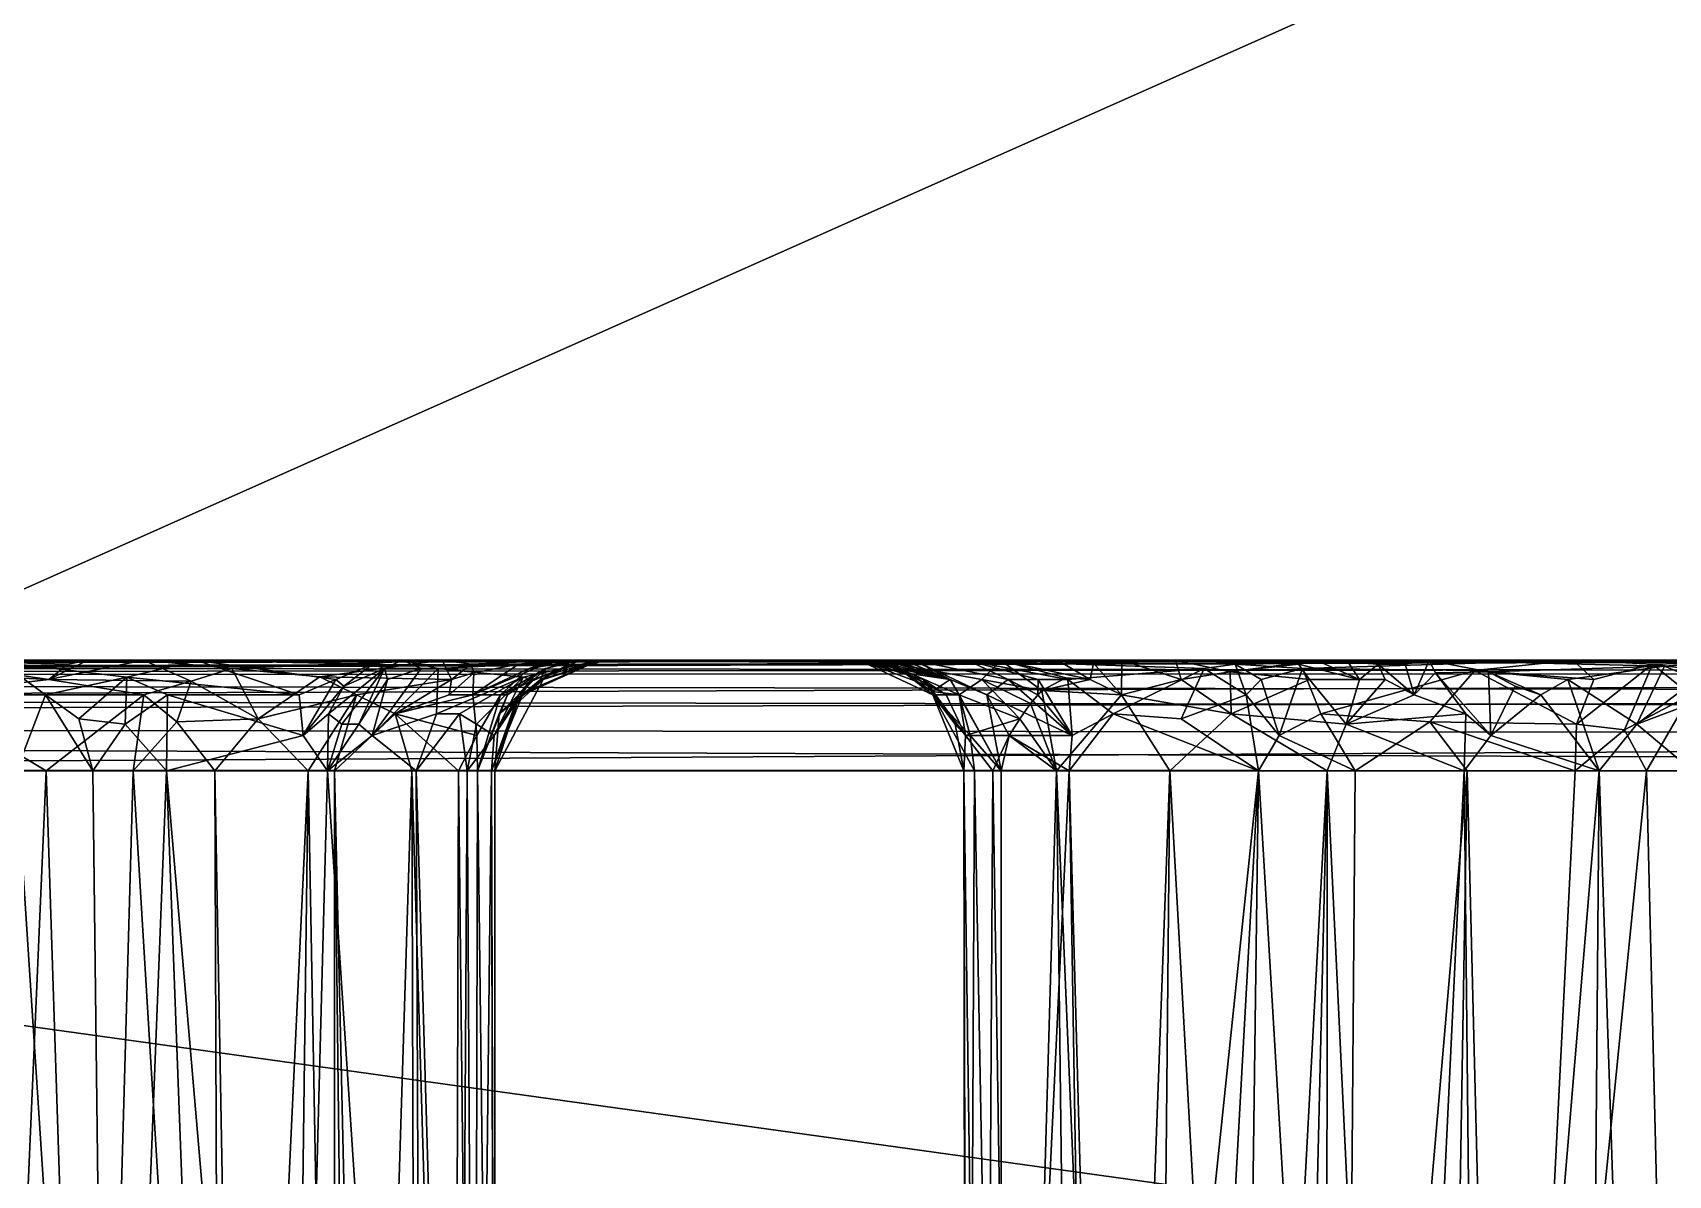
# Model space of a CAD drawing. Extents: x -30 to 83, y -53 to 60.
# Drawn here: x 13.531 to 15.013, y -11.967 to -10.932 of the extents above; entities that cross this region are included whole.
import ezdxf

# ---------------------------------------------------------------- set-up
doc = ezdxf.new("R2010")
doc.units = 0
doc.header["$MEASUREMENT"] = 0

msp = doc.modelspace()

# ---------------------------------------------------------------- linework, layer by layer
for points in [[(63.169998, -40), (-9.17, -40), (63.169998, 60)], [(-9.17, 60), (63.169998, 60), (-9.17, -40)], [(-7.187, 58, 2), (-7.187, -40, 2), (61.187, -40, 2)], [(61.187, 58, 2), (-7.187, 58, 2), (61.187, -40, 2)], [(-30, -1, 38), (30, -1, 38), (-30, -17, 38)], [(30, -17, 38), (-30, -17, 38), (30, -1, 38)], [(30, -2.998, 39.998001), (-30, -2.998, 39.998001), (-30, -15.003, 39.998001)], [(-30, -15.003, 39.998001), (30, -15.003, 39.998001), (30, -2.998, 39.998001)], [(5, -15, 40), (5, -3, 40), (75, -15, 40)], [(75, -3, 40), (75, -15, 40), (5, -3, 40)], [(9.998001, -13.003, 41.998001), (21.252998, -13.003, 41.998001), (21.252998, -7.997999, 41.998001)], [(9.998001, -13.003, 41.998001), (21.252998, -7.997999, 41.998001), (9.998001, -7.997999, 41.998001)], [(7.212134, -11.51441, 56.971416), (7.229168, -11.50251, 56.991844), (18.414324, -11.5113, 47.62907)], [(18.414324, -11.5113, 47.62907), (18.397905, -11.53126, 47.609383), (7.212134, -11.51441, 56.971416)], [(18.450401, -11.5, 47.6586), (7.229168, -11.50251, 56.991844), (14.61871, -11.5, 50.855831)], [(14.61871, -11.5, 50.855831), (7.229168, -11.50251, 56.991844), (8.386815, -11.5, 56.055012)], [(18.450401, -11.5, 47.6586), (18.414324, -11.5113, 47.62907), (7.229168, -11.50251, 56.991844)], [(13.055806, -11.5, 54.89426), (13.738708, -11.5, 54.218456), (8.386815, -11.5, 56.055012)], [(14.61871, -11.5, 50.855831), (8.386815, -11.5, 56.055012), (13.738708, -11.5, 54.218456)], [(15.689467, -11.5, 56.876308), (11.396806, -11.5, 58.370922), (11.592264, -11.5, 58.701111)], [(11.396806, -11.5, 58.370922), (15.689467, -11.5, 56.876308), (12.297519, -11.50736, 57.259716)], [(11.592264, -11.5, 58.701111), (11.752453, -11.5, 59.04977), (15.689467, -11.5, 56.876308)], [(11.752453, -11.5, 59.04977), (11.909678, -11.5, 59.563152), (15.689467, -11.5, 56.876308)], [(15.689467, -11.5, 56.876308), (12.741561, -11.5, 60.409756), (11.807437, -11.50345, 61.56966)], [(11.807437, -11.50345, 61.56966), (11.823029, -11.5113, 61.582664), (15.689467, -11.5, 56.876308)], [(21.153233, -11.5039, 50.370338), (15.689467, -11.5, 56.876308), (11.823029, -11.5113, 61.582664)], [(11.845847, -11.53553, 61.601704), (21.153233, -11.5039, 50.370338), (11.823029, -11.5113, 61.582664)], [(21.197603, -11.54905, 50.407356), (21.153233, -11.5039, 50.370338), (11.845847, -11.53553, 61.601704)], [(15.689467, -11.5, 56.876308), (11.909678, -11.5, 59.563152), (12.741561, -11.5, 60.409756)], [(12.344937, -11.50003, 57.273052), (12.297519, -11.50736, 57.259716), (15.689467, -11.5, 56.876308)], [(12.513123, -11.5, 57.124722), (12.344937, -11.50003, 57.273052), (15.689467, -11.5, 56.876308)], [(12.513123, -11.5, 57.124722), (15.689467, -11.5, 56.876308), (12.528602, -11.5009, 57.088043)], [(12.528602, -11.5009, 57.088043), (15.689467, -11.5, 56.876308), (12.549518, -11.50172, 57.044006)], [(12.574039, -11.50088, 57.009838), (12.549518, -11.50172, 57.044006), (15.689467, -11.5, 56.876308)], [(12.574039, -11.50088, 57.009838), (15.689467, -11.5, 56.876308), (12.58681, -11.50172, 56.963013)], [(12.58681, -11.50172, 56.963013), (15.689467, -11.5, 56.876308), (12.581861, -11.50736, 56.905426)], [(12.581861, -11.50736, 56.905426), (15.689467, -11.5, 56.876308), (12.633345, -11.50004, 56.805012)], [(12.633345, -11.50004, 56.805012), (15.689467, -11.5, 56.876308), (12.617993, -11.50088, 56.643757)], [(13.428635, -11.50015, 55.940186), (12.617993, -11.50088, 56.643757), (15.689467, -11.5, 56.876308)], [(13.294794, -11.50028, 54.777191), (13.738708, -11.5, 54.218456), (13.055806, -11.5, 54.89426)], [(13.502394, -11.50173, 54.761517), (13.738708, -11.5, 54.218456), (13.294794, -11.50028, 54.777191)], [(13.545916, -11.51735, 55.881748), (13.427164, -11.5113, 55.898548), (13.428635, -11.50015, 55.940186)], [(13.545916, -11.51735, 55.881748), (13.428282, -11.53126, 55.87294), (13.427164, -11.5113, 55.898548)], [(13.580712, -11.50005, 55.928905), (13.428635, -11.50015, 55.940186), (15.689467, -11.5, 56.876308)], [(13.563304, -11.50341, 55.908203), (13.428635, -11.50015, 55.940186), (13.580712, -11.50005, 55.928905)], [(13.545916, -11.51735, 55.881748), (13.428635, -11.50015, 55.940186), (13.563304, -11.50341, 55.908203)], [(13.738708, -11.5, 54.218456), (13.502394, -11.50173, 54.761517), (13.680097, -11.50005, 54.792931)], [(13.680097, -11.50005, 54.792931), (13.502394, -11.50173, 54.761517), (13.616662, -11.51538, 54.820854)], [(13.543037, -11.53126, 54.825085), (13.502394, -11.50173, 54.761517), (13.520269, -11.53126, 54.821575)], [(13.616662, -11.51538, 54.820854), (13.502394, -11.50173, 54.761517), (13.543037, -11.53126, 54.825085)], [(13.674955, -11.51886, 55.83913), (13.545916, -11.51735, 55.881748), (13.631744, -11.5, 55.917484)], [(13.580712, -11.50005, 55.928905), (13.631744, -11.5, 55.917484), (13.545916, -11.51735, 55.881748)], [(13.563304, -11.50341, 55.908203), (13.580712, -11.50005, 55.928905), (13.545916, -11.51735, 55.881748)], [(13.631744, -11.5, 55.917484), (13.580712, -11.50005, 55.928905), (15.689467, -11.5, 56.876308)], [(13.772869, -11.53126, 54.926208), (13.680097, -11.50005, 54.792931), (13.616662, -11.51538, 54.820854)], [(13.631744, -11.5, 55.917484), (13.902311, -11.5, 55.740765), (13.711732, -11.50736, 55.845501)], [(13.674955, -11.51886, 55.83913), (13.631744, -11.5, 55.917484), (13.711732, -11.50736, 55.845501)], [(13.902311, -11.5, 55.740765), (13.631744, -11.5, 55.917484), (15.689467, -11.5, 56.876308)], [(13.735646, -11.55309, 55.77055), (13.674955, -11.51886, 55.83913), (13.711732, -11.50736, 55.845501)], [(13.866129, -11.5, 54.91193), (13.738708, -11.5, 54.218456), (13.680097, -11.50005, 54.792931)], [(13.680097, -11.50005, 54.792931), (13.839189, -11.50341, 54.92197), (13.866129, -11.5, 54.91193)], [(13.806039, -11.51735, 54.931915), (13.680097, -11.50005, 54.792931), (13.772869, -11.53126, 54.926208)], [(13.680097, -11.50005, 54.792931), (13.806039, -11.51735, 54.931915), (13.839189, -11.50341, 54.92197)], [(13.711732, -11.50736, 55.845501), (13.902311, -11.5, 55.740765), (13.791451, -11.51485, 55.775696)], [(13.735646, -11.55309, 55.77055), (13.711732, -11.50736, 55.845501), (13.791451, -11.51485, 55.775696)], [(14.279751, -11.5, 53.86187), (14.303609, -11.50175, 53.813587), (13.738708, -11.5, 54.218456)], [(14.303609, -11.50175, 53.813587), (14.408502, -11.50005, 53.566086), (13.738708, -11.5, 54.218456)], [(14.61871, -11.5, 50.855831), (13.738708, -11.5, 54.218456), (14.408502, -11.50005, 53.566086)], [(14.302385, -11.5, 54.120609), (14.295124, -11.50007, 54.081963), (13.738708, -11.5, 54.218456)], [(14.295124, -11.50007, 54.081963), (14.283739, -11.5, 54.044373), (13.738708, -11.5, 54.218456)], [(13.738708, -11.5, 54.218456), (14.283739, -11.5, 54.044373), (14.278846, -11.50006, 53.982487)], [(13.738708, -11.5, 54.218456), (14.278846, -11.50006, 53.982487), (14.279751, -11.5, 53.86187)], [(13.738708, -11.5, 54.218456), (13.866129, -11.5, 54.91193), (14.330196, -11.50005, 54.186886)], [(13.738708, -11.5, 54.218456), (14.330196, -11.50005, 54.186886), (14.32029, -11.5, 54.169792)], [(14.32029, -11.5, 54.169792), (14.312851, -11.50005, 54.14465), (13.738708, -11.5, 54.218456)], [(14.312851, -11.50005, 54.14465), (14.302385, -11.5, 54.120609), (13.738708, -11.5, 54.218456)], [(13.910776, -11.51735, 55.637959), (13.791451, -11.51485, 55.775696), (13.902311, -11.5, 55.740765)], [(13.813245, -11.5234, 54.950275), (13.799265, -11.54843, 54.965542), (13.850106, -11.50736, 54.946465)], [(13.850106, -11.50736, 54.946465), (13.799265, -11.54843, 54.965542), (13.811498, -11.55774, 54.985073)], [(13.806039, -11.51735, 54.931915), (13.813245, -11.5234, 54.950275), (13.839189, -11.50341, 54.92197)], [(13.850106, -11.50736, 54.946465), (13.811498, -11.55774, 54.985073), (13.826871, -11.55774, 55.001125)], [(13.850106, -11.50736, 54.946465), (13.839189, -11.50341, 54.92197), (13.813245, -11.5234, 54.950275)], [(13.850106, -11.50736, 54.946465), (13.826871, -11.55774, 55.001125), (13.85297, -11.51735, 54.977203)], [(13.838841, -11.56805, 55.020084), (13.883348, -11.50736, 54.982735), (13.85297, -11.51735, 54.977203)], [(13.898748, -11.50736, 55.001923), (13.883348, -11.50736, 54.982735), (13.838841, -11.56805, 55.020084)], [(13.838841, -11.56805, 55.020084), (13.897341, -11.54843, 55.087746), (13.898748, -11.50736, 55.001923)], [(13.850106, -11.50736, 54.946465), (13.866129, -11.5, 54.91193), (13.839189, -11.50341, 54.92197)], [(13.866129, -11.5, 54.91193), (13.850106, -11.50736, 54.946465), (13.883348, -11.50736, 54.982735)], [(13.85297, -11.51735, 54.977203), (13.883348, -11.50736, 54.982735), (13.850106, -11.50736, 54.946465)], [(13.898748, -11.50736, 55.001923), (13.866129, -11.5, 54.91193), (13.883348, -11.50736, 54.982735)], [(13.866129, -11.5, 54.91193), (13.898748, -11.50736, 55.001923), (14.044023, -11.50005, 55.267223)], [(14.378591, -11.50007, 54.271652), (13.866129, -11.5, 54.91193), (14.620753, -11.50341, 54.454971)], [(13.866129, -11.5, 54.91193), (14.044023, -11.50005, 55.267223), (14.620753, -11.50341, 54.454971)], [(14.378591, -11.50007, 54.271652), (14.330196, -11.50005, 54.186886), (13.866129, -11.5, 54.91193)], [(13.975717, -11.51538, 55.179909), (13.898748, -11.50736, 55.001923), (13.897341, -11.54843, 55.087746)], [(13.975717, -11.51538, 55.179909), (14.044023, -11.50005, 55.267223), (13.898748, -11.50736, 55.001923)], [(13.928567, -11.50341, 55.664135), (13.910776, -11.51735, 55.637959), (13.902311, -11.5, 55.740765)], [(13.902311, -11.5, 55.740765), (14.003633, -11.50005, 55.574024), (13.928567, -11.50341, 55.664135)], [(13.902311, -11.5, 55.740765), (15.689467, -11.5, 56.876308), (14.003633, -11.50005, 55.574024)], [(13.908753, -11.53126, 55.609348), (13.930943, -11.5113, 55.622162), (13.930023, -11.53126, 55.568478)], [(13.908753, -11.53126, 55.609348), (13.910776, -11.51735, 55.637959), (13.930943, -11.5113, 55.622162)], [(13.910776, -11.51735, 55.637959), (13.928567, -11.50341, 55.664135), (13.930943, -11.5113, 55.622162)], [(14.003633, -11.50005, 55.574024), (13.971643, -11.50341, 55.587883), (13.928567, -11.50341, 55.664135)], [(13.930943, -11.5113, 55.622162), (13.928567, -11.50341, 55.664135), (13.971643, -11.50341, 55.587883)], [(13.930023, -11.53126, 55.568478), (14.003633, -11.50005, 55.574024), (13.981281, -11.50736, 55.538136)], [(14.003633, -11.50005, 55.574024), (13.930023, -11.53126, 55.568478), (13.971643, -11.50341, 55.587883)], [(13.971643, -11.50341, 55.587883), (13.930023, -11.53126, 55.568478), (13.930943, -11.5113, 55.622162)], [(13.955062, -11.53126, 55.504082), (13.930023, -11.53126, 55.568478), (13.981281, -11.50736, 55.538136)], [(13.991435, -11.51735, 55.416359), (13.954128, -11.54843, 55.456722), (13.996074, -11.50736, 55.491215)], [(13.954128, -11.54843, 55.456722), (13.961517, -11.53126, 55.481956), (13.996074, -11.50736, 55.491215)], [(13.955062, -11.53126, 55.504082), (14.027215, -11.5, 55.513107), (13.996074, -11.50736, 55.491215)], [(14.027215, -11.5, 55.513107), (13.955062, -11.53126, 55.504082), (13.981281, -11.50736, 55.538136)], [(13.996074, -11.50736, 55.491215), (13.961517, -11.53126, 55.481956), (13.955062, -11.53126, 55.504082)], [(13.983184, -11.51735, 55.227345), (13.971488, -11.53126, 55.253532), (14.044023, -11.50005, 55.267223)], [(13.974996, -11.53126, 55.276302), (14.044023, -11.50005, 55.267223), (13.971488, -11.53126, 55.253532)], [(13.974996, -11.53126, 55.276302), (13.994017, -11.51735, 55.297771), (14.044023, -11.50005, 55.267223)], [(13.983184, -11.51735, 55.227345), (14.044023, -11.50005, 55.267223), (13.975717, -11.51538, 55.179909)], [(14.027215, -11.5, 55.513107), (13.981281, -11.50736, 55.538136), (14.003633, -11.50005, 55.574024)], [(14.050019, -11.50003, 55.335461), (13.991435, -11.51735, 55.416359), (14.027215, -11.5, 55.513107)], [(13.991435, -11.51735, 55.416359), (13.996074, -11.50736, 55.491215), (14.027215, -11.5, 55.513107)], [(13.994017, -11.51735, 55.297771), (13.991435, -11.51735, 55.416359), (14.050019, -11.50003, 55.335461)], [(14.050019, -11.50003, 55.335461), (14.044023, -11.50005, 55.267223), (13.994017, -11.51735, 55.297771)], [(14.003633, -11.50005, 55.574024), (15.689467, -11.5, 56.876308), (14.027215, -11.5, 55.513107)], [(14.027215, -11.5, 55.513107), (15.689467, -11.5, 56.876308), (14.050019, -11.50003, 55.335461)], [(14.926916, -11.5, 54.537899), (14.044023, -11.50005, 55.267223), (14.050019, -11.50003, 55.335461)], [(14.926916, -11.5, 54.537899), (14.620753, -11.50341, 54.454971), (14.044023, -11.50005, 55.267223)], [(14.926916, -11.5, 54.537899), (14.050019, -11.50003, 55.335461), (15.689467, -11.5, 56.876308)], [(14.278846, -11.50006, 53.982487), (14.321322, -11.5113, 53.916027), (14.279751, -11.5, 53.86187)], [(14.278846, -11.50006, 53.982487), (14.283739, -11.5, 54.044373), (14.362702, -11.51735, 54.126503)], [(14.362702, -11.51735, 54.126503), (14.321322, -11.5113, 53.916027), (14.278846, -11.50006, 53.982487)], [(14.303609, -11.50175, 53.813587), (14.279751, -11.5, 53.86187), (14.309223, -11.50341, 53.840488)], [(14.279751, -11.5, 53.86187), (14.338123, -11.51735, 53.845585), (14.309223, -11.50341, 53.840488)], [(14.279751, -11.5, 53.86187), (14.321322, -11.5113, 53.916027), (14.346933, -11.53126, 53.917145)], [(14.346933, -11.53126, 53.917145), (14.343483, -11.5234, 53.870262), (14.279751, -11.5, 53.86187)], [(14.279751, -11.5, 53.86187), (14.343483, -11.5234, 53.870262), (14.338123, -11.51735, 53.845585)], [(14.295124, -11.50007, 54.081963), (14.362702, -11.51735, 54.126503), (14.283739, -11.5, 54.044373)], [(14.362702, -11.51735, 54.126503), (14.295124, -11.50007, 54.081963), (14.302385, -11.5, 54.120609)], [(14.312851, -11.50005, 54.14465), (14.362702, -11.51735, 54.126503), (14.302385, -11.5, 54.120609)], [(14.408502, -11.50005, 53.566086), (14.303609, -11.50175, 53.813587), (14.391397, -11.51735, 53.688637)], [(14.303609, -11.50175, 53.813587), (14.309223, -11.50341, 53.840488), (14.358947, -11.53126, 53.825863)], [(14.391397, -11.51735, 53.688637), (14.303609, -11.50175, 53.813587), (14.370876, -11.53126, 53.781353)], [(14.358947, -11.53126, 53.825863), (14.370876, -11.53126, 53.781353), (14.303609, -11.50175, 53.813587)], [(14.338123, -11.51735, 53.845585), (14.358947, -11.53126, 53.825863), (14.309223, -11.50341, 53.840488)], [(14.312851, -11.50005, 54.14465), (14.32029, -11.5, 54.169792), (14.362702, -11.51735, 54.126503)], [(14.330196, -11.50005, 54.186886), (14.362702, -11.51735, 54.126503), (14.32029, -11.5, 54.169792)], [(14.362702, -11.51735, 54.126503), (14.346459, -11.52824, 54.009712), (14.321322, -11.5113, 53.916027)], [(14.321322, -11.5113, 53.916027), (14.346459, -11.52824, 54.009712), (14.346933, -11.53126, 53.917145)], [(14.330196, -11.50005, 54.186886), (14.378591, -11.50007, 54.271652), (14.415162, -11.51735, 54.232887)], [(14.415162, -11.51735, 54.232887), (14.395915, -11.53126, 54.16341), (14.330196, -11.50005, 54.186886)], [(14.330196, -11.50005, 54.186886), (14.395915, -11.53126, 54.16341), (14.362702, -11.51735, 54.126503)], [(14.620753, -11.50341, 54.454971), (14.592639, -11.50736, 54.428596), (14.378591, -11.50007, 54.271652)], [(14.469122, -11.51735, 54.303833), (14.442421, -11.51735, 54.271816), (14.378591, -11.50007, 54.271652)], [(14.442421, -11.51735, 54.271816), (14.415162, -11.51735, 54.232887), (14.378591, -11.50007, 54.271652)], [(14.469122, -11.51735, 54.303833), (14.378591, -11.50007, 54.271652), (14.592639, -11.50736, 54.428596)], [(14.408502, -11.50005, 53.566086), (14.391397, -11.51735, 53.688637), (14.44578, -11.52733, 53.625641)], [(14.408502, -11.50005, 53.566086), (14.489408, -11.51735, 53.55497), (14.459816, -11.5, 53.506866)], [(14.459816, -11.5, 53.506866), (14.61871, -11.5, 50.855831), (14.408502, -11.50005, 53.566086)], [(14.489408, -11.51735, 53.55497), (14.408502, -11.50005, 53.566086), (14.467382, -11.51584, 53.575073)], [(14.467382, -11.51584, 53.575073), (14.408502, -11.50005, 53.566086), (14.44578, -11.52733, 53.625641)], [(14.459816, -11.5, 53.506866), (14.492534, -11.50258, 53.504669), (14.518202, -11.50003, 53.459553)], [(14.492534, -11.50258, 53.504669), (14.459816, -11.5, 53.506866), (14.489408, -11.51735, 53.55497)], [(14.459816, -11.5, 53.506866), (14.518202, -11.50003, 53.459553), (14.61871, -11.5, 50.855831)], [(14.469122, -11.51735, 54.303833), (14.592639, -11.50736, 54.428596), (14.510445, -11.54843, 54.304356)], [(14.517777, -11.53126, 53.550758), (14.492534, -11.50258, 53.504669), (14.489408, -11.51735, 53.55497)], [(14.492534, -11.50258, 53.504669), (14.517777, -11.53126, 53.550758), (14.518202, -11.50003, 53.459553)], [(14.571878, -11.55309, 54.353176), (14.510445, -11.54843, 54.304356), (14.592639, -11.50736, 54.428596)], [(14.517777, -11.53126, 53.550758), (14.572034, -11.51735, 53.487324), (14.518202, -11.50003, 53.459553)], [(14.518202, -11.50003, 53.459553), (14.566794, -11.50003, 53.42659), (14.61871, -11.5, 50.855831)], [(14.518202, -11.50003, 53.459553), (14.572034, -11.51735, 53.487324), (14.566794, -11.50003, 53.42659)], [(14.566794, -11.50003, 53.42659), (14.694851, -11.50005, 53.370033), (14.61871, -11.5, 50.855831)], [(14.566794, -11.50003, 53.42659), (14.616299, -11.51038, 53.443951), (14.694851, -11.50005, 53.370033)], [(14.616299, -11.51038, 53.443951), (14.566794, -11.50003, 53.42659), (14.572034, -11.51735, 53.487324)], [(14.571878, -11.55309, 54.353176), (14.592639, -11.50736, 54.428596), (14.630724, -11.53126, 54.408695)], [(14.572034, -11.51735, 53.487324), (14.617112, -11.54843, 53.49416), (14.616299, -11.51038, 53.443951)], [(14.630724, -11.53126, 54.408695), (14.592639, -11.50736, 54.428596), (14.620753, -11.50341, 54.454971)], [(14.616299, -11.51038, 53.443951), (14.678255, -11.50341, 53.400688), (14.694851, -11.50005, 53.370033)], [(14.688296, -11.51735, 53.428265), (14.678255, -11.50341, 53.400688), (14.616299, -11.51038, 53.443951)], [(14.617112, -11.54843, 53.49416), (14.688296, -11.51735, 53.428265), (14.616299, -11.51038, 53.443951)], [(18.450401, -11.5, 47.6586), (14.61871, -11.5, 50.855831), (17.981335, -11.5, 49.97583)], [(14.61871, -11.5, 50.855831), (16.275751, -11.5, 51.926258), (17.1075, -11.50005, 51.16386)], [(16.013796, -11.5001, 51.997631), (14.61871, -11.5, 50.855831), (15.838667, -11.50003, 52.131157)], [(14.79659, -11.50005, 53.347477), (15.079086, -11.50005, 53.378414), (14.61871, -11.5, 50.855831)], [(14.694851, -11.50005, 53.370033), (14.79659, -11.50005, 53.347477), (14.61871, -11.5, 50.855831)], [(14.61871, -11.5, 50.855831), (17.472769, -11.50045, 50.56509), (17.981335, -11.5, 49.97583)], [(17.12355, -11.50007, 50.969975), (14.61871, -11.5, 50.855831), (17.1075, -11.50005, 51.16386)], [(17.240662, -11.50089, 50.74258), (14.61871, -11.5, 50.855831), (17.12355, -11.50007, 50.969975)], [(17.472769, -11.50045, 50.56509), (14.61871, -11.5, 50.855831), (17.240662, -11.50089, 50.74258)], [(16.2082, -11.50066, 51.937904), (16.275751, -11.5, 51.926258), (14.61871, -11.5, 50.855831)], [(16.118216, -11.50025, 51.955269), (16.2082, -11.50066, 51.937904), (14.61871, -11.5, 50.855831)], [(16.013796, -11.5001, 51.997631), (16.118216, -11.50025, 51.955269), (14.61871, -11.5, 50.855831)], [(14.61871, -11.5, 50.855831), (15.079086, -11.50005, 53.378414), (15.693526, -11.50007, 52.486973)], [(15.765453, -11.50003, 52.2351), (14.61871, -11.5, 50.855831), (15.693526, -11.50007, 52.486973)], [(15.806812, -11.50005, 52.1726), (14.61871, -11.5, 50.855831), (15.765453, -11.50003, 52.2351)], [(15.838667, -11.50003, 52.131157), (14.61871, -11.5, 50.855831), (15.806812, -11.50005, 52.1726)], [(14.926916, -11.5, 54.537899), (14.681734, -11.50736, 54.470146), (14.620753, -11.50341, 54.454971)], [(14.681734, -11.50736, 54.470146), (14.644385, -11.51735, 54.433914), (14.620753, -11.50341, 54.454971)], [(14.644385, -11.51735, 54.433914), (14.630724, -11.53126, 54.408695), (14.620753, -11.50341, 54.454971)], [(14.681734, -11.50736, 54.470146), (14.660832, -11.56805, 54.398655), (14.644385, -11.51735, 54.433914)], [(14.698479, -11.54843, 54.424141), (14.660832, -11.56805, 54.398655), (14.681734, -11.50736, 54.470146)], [(14.733622, -11.51735, 53.413967), (14.694851, -11.50005, 53.370033), (14.678255, -11.50341, 53.400688)], [(14.678255, -11.50341, 53.400688), (14.688296, -11.51735, 53.428265), (14.733622, -11.51735, 53.413967)], [(14.681734, -11.50736, 54.470146), (14.926916, -11.5, 54.537899), (14.83797, -11.50933, 54.497742)], [(14.681734, -11.50736, 54.470146), (14.83797, -11.50933, 54.497742), (14.698479, -11.54843, 54.424141)], [(14.733622, -11.51735, 53.413967), (14.723242, -11.50175, 53.375233), (14.694851, -11.50005, 53.370033)], [(14.694851, -11.50005, 53.370033), (14.723242, -11.50175, 53.375233), (14.79659, -11.50005, 53.347477)], [(14.797106, -11.55566, 54.444973), (14.698479, -11.54843, 54.424141), (14.83797, -11.50933, 54.497742)], [(14.723242, -11.50175, 53.375233), (14.750352, -11.50341, 53.379673), (14.79659, -11.50005, 53.347477)], [(14.723242, -11.50175, 53.375233), (14.733622, -11.51735, 53.413967), (14.750352, -11.50341, 53.379673)], [(14.756709, -11.51735, 53.408318), (14.750352, -11.50341, 53.379673), (14.733622, -11.51735, 53.413967)], [(14.774924, -11.50341, 53.374786), (14.79659, -11.50005, 53.347477), (14.750352, -11.50341, 53.379673)], [(14.756709, -11.51735, 53.408318), (14.7829, -11.53126, 53.420013), (14.750352, -11.50341, 53.379673)], [(14.750352, -11.50341, 53.379673), (14.7829, -11.53126, 53.420013), (14.774924, -11.50341, 53.374786)], [(14.774924, -11.50341, 53.374786), (14.7829, -11.53126, 53.420013), (14.79659, -11.50005, 53.347477)], [(14.802331, -11.5113, 53.391094), (14.79659, -11.50005, 53.347477), (14.7829, -11.53126, 53.420013)], [(14.829739, -11.54843, 53.427128), (14.802331, -11.5113, 53.391094), (14.7829, -11.53126, 53.420013)], [(14.79659, -11.50005, 53.347477), (15.009953, -11.50538, 53.3876), (15.079086, -11.50005, 53.378414)], [(14.79659, -11.50005, 53.347477), (14.802331, -11.5113, 53.391094), (14.850217, -11.51038, 53.381264)], [(14.79659, -11.50005, 53.347477), (14.850217, -11.51038, 53.381264), (15.009953, -11.50538, 53.3876)], [(14.797106, -11.55566, 54.444973), (14.83797, -11.50933, 54.497742), (14.930063, -11.55774, 54.446407)], [(14.802331, -11.5113, 53.391094), (14.852551, -11.56805, 53.434792), (14.850217, -11.51038, 53.381264)], [(14.829739, -11.54843, 53.427128), (14.852551, -11.56805, 53.434792), (14.802331, -11.5113, 53.391094)], [(14.945725, -11.51735, 54.480297), (14.83797, -11.50933, 54.497742), (14.926916, -11.5, 54.537899)], [(14.945725, -11.51735, 54.480297), (14.930063, -11.55774, 54.446407), (14.83797, -11.50933, 54.497742)], [(14.922101, -11.51735, 53.397484), (15.009953, -11.50538, 53.3876), (14.850217, -11.51038, 53.381264)], [(14.874619, -11.5234, 53.404465), (14.897663, -11.53126, 53.412491), (14.850217, -11.51038, 53.381264)], [(14.922101, -11.51735, 53.397484), (14.850217, -11.51038, 53.381264), (14.897663, -11.53126, 53.412491)], [(14.850217, -11.51038, 53.381264), (14.852551, -11.56805, 53.434792), (14.874619, -11.5234, 53.404465)], [(14.984871, -11.55774, 53.442886), (15.009953, -11.50538, 53.3876), (14.922101, -11.51735, 53.397484)], [(15.138462, -11.50007, 54.475258), (14.998886, -11.50341, 54.50069), (14.926916, -11.5, 54.537899)], [(14.945725, -11.51735, 54.480297), (14.926916, -11.5, 54.537899), (14.998886, -11.50341, 54.50069)], [(15.138462, -11.50007, 54.475258), (14.926916, -11.5, 54.537899), (15.689467, -11.5, 56.876308)], [(14.930063, -11.55774, 54.446407), (14.945725, -11.51735, 54.480297), (14.998886, -11.50341, 54.50069)], [(14.973663, -11.5629, 54.437923), (14.930063, -11.55774, 54.446407), (14.998886, -11.50341, 54.50069)], [(15.033449, -11.53126, 54.443924), (14.973663, -11.5629, 54.437923), (14.998886, -11.50341, 54.50069)], [(14.984871, -11.55774, 53.442886), (15.038434, -11.51735, 53.42062), (15.009953, -11.50538, 53.3876)], [(15.138462, -11.50007, 54.475258), (15.104853, -11.51735, 54.433914), (14.998886, -11.50341, 54.50069)], [(15.033449, -11.53126, 54.443924), (14.998886, -11.50341, 54.50069), (15.104853, -11.51735, 54.433914)], [(15.079086, -11.50005, 53.378414), (15.009953, -11.50538, 53.3876), (15.038434, -11.51735, 53.42062)], [(7.212134, -11.51441, 56.971416), (18.397905, -11.53126, 47.609383), (7.185363, -11.55774, 56.939327)], [(13.631978, -11.53126, 55.841591), (13.428282, -11.53126, 55.87294), (13.545916, -11.51735, 55.881748)], [(13.57309, -11.55309, 54.847866), (13.616662, -11.51538, 54.820854), (13.543037, -11.53126, 54.825085)], [(13.631978, -11.53126, 55.841591), (13.545916, -11.51735, 55.881748), (13.674955, -11.51886, 55.83913)], [(13.615014, -11.55774, 54.863033), (13.616662, -11.51538, 54.820854), (13.57309, -11.55309, 54.847866)], [(13.615014, -11.55774, 54.863033), (13.653453, -11.53126, 54.857265), (13.616662, -11.51538, 54.820854)], [(13.653453, -11.53126, 54.857265), (13.772869, -11.53126, 54.926208), (13.616662, -11.51538, 54.820854)], [(13.662079, -11.55566, 55.810741), (13.631978, -11.53126, 55.841591), (13.674955, -11.51886, 55.83913)], [(13.674955, -11.51886, 55.83913), (13.735646, -11.55309, 55.77055), (13.662079, -11.55566, 55.810741)], [(13.824806, -11.53126, 55.718739), (13.735646, -11.55309, 55.77055), (13.791451, -11.51485, 55.775696)], [(13.772869, -11.53126, 54.926208), (13.776489, -11.56805, 54.957729), (13.806039, -11.51735, 54.931915)], [(13.806039, -11.51735, 54.931915), (13.776489, -11.56805, 54.957729), (13.813245, -11.5234, 54.950275)], [(13.799265, -11.54843, 54.965542), (13.813245, -11.5234, 54.950275), (13.776489, -11.56805, 54.957729)], [(13.910776, -11.51735, 55.637959), (13.824806, -11.53126, 55.718739), (13.791451, -11.51485, 55.775696)], [(13.859914, -11.54843, 55.658772), (13.824806, -11.53126, 55.718739), (13.910776, -11.51735, 55.637959)], [(13.85297, -11.51735, 54.977203), (13.826871, -11.55774, 55.001125), (13.838841, -11.56805, 55.020084)], [(13.908753, -11.53126, 55.609348), (13.859914, -11.54843, 55.658772), (13.910776, -11.51735, 55.637959)], [(13.918087, -11.54843, 55.127598), (13.975717, -11.51538, 55.179909), (13.897341, -11.54843, 55.087746)], [(13.933537, -11.55774, 55.181557), (13.975717, -11.51538, 55.179909), (13.918087, -11.54843, 55.127598)], [(13.933537, -11.55774, 55.181557), (13.949504, -11.56805, 55.257401), (13.975717, -11.51538, 55.179909)], [(13.983184, -11.51735, 55.227345), (13.975717, -11.51538, 55.179909), (13.949504, -11.56805, 55.257401)], [(13.949504, -11.56805, 55.257401), (13.971488, -11.53126, 55.253532), (13.983184, -11.51735, 55.227345)], [(13.994017, -11.51735, 55.297771), (13.970003, -11.53913, 55.299877), (13.950133, -11.6, 55.377941)], [(13.994017, -11.51735, 55.297771), (13.950133, -11.6, 55.377941), (13.954128, -11.54843, 55.456722)], [(13.954128, -11.54843, 55.456722), (13.991435, -11.51735, 55.416359), (13.994017, -11.51735, 55.297771)], [(13.974996, -11.53126, 55.276302), (13.970003, -11.53913, 55.299877), (13.994017, -11.51735, 55.297771)], [(14.338123, -11.51735, 53.845585), (14.343483, -11.5234, 53.870262), (14.376441, -11.56805, 53.852337)], [(14.376441, -11.56805, 53.852337), (14.358947, -11.53126, 53.825863), (14.338123, -11.51735, 53.845585)], [(14.346933, -11.53126, 53.917145), (14.367185, -11.55774, 53.89579), (14.343483, -11.5234, 53.870262)], [(14.367185, -11.55774, 53.89579), (14.376441, -11.56805, 53.852337), (14.343483, -11.5234, 53.870262)], [(14.346459, -11.52824, 54.009712), (14.362702, -11.51735, 54.126503), (14.370876, -11.53126, 54.099014)], [(14.346459, -11.52824, 54.009712), (14.370876, -11.53126, 54.099014), (14.346933, -11.53126, 53.917145)], [(14.408728, -11.6, 54.121365), (14.362702, -11.51735, 54.126503), (14.395915, -11.53126, 54.16341)], [(14.362702, -11.51735, 54.126503), (14.408728, -11.6, 54.121365), (14.370876, -11.53126, 54.099014)], [(14.391397, -11.51735, 53.688637), (14.370876, -11.53126, 53.781353), (14.425705, -11.55309, 53.693825)], [(14.425705, -11.55309, 53.693825), (14.435498, -11.53913, 53.660431), (14.391397, -11.51735, 53.688637)], [(14.44578, -11.52733, 53.625641), (14.391397, -11.51735, 53.688637), (14.435498, -11.53913, 53.660431)], [(14.473287, -11.56805, 54.248135), (14.395915, -11.53126, 54.16341), (14.415162, -11.51735, 54.232887)], [(14.441947, -11.53126, 54.243141), (14.415162, -11.51735, 54.232887), (14.442421, -11.51735, 54.271816)], [(14.441947, -11.53126, 54.243141), (14.473287, -11.56805, 54.248135), (14.415162, -11.51735, 54.232887)], [(14.435498, -11.53913, 53.660431), (14.458988, -11.6, 53.662464), (14.44578, -11.52733, 53.625641)], [(14.442421, -11.51735, 54.271816), (14.473287, -11.56805, 54.248135), (14.441947, -11.53126, 54.243141)], [(14.442421, -11.51735, 54.271816), (14.469122, -11.51735, 54.303833), (14.473287, -11.56805, 54.248135)], [(14.467382, -11.51584, 53.575073), (14.44578, -11.52733, 53.625641), (14.489408, -11.51735, 53.55497)], [(14.44578, -11.52733, 53.625641), (14.517777, -11.53126, 53.550758), (14.489408, -11.51735, 53.55497)], [(14.44578, -11.52733, 53.625641), (14.458988, -11.6, 53.662464), (14.517777, -11.53126, 53.550758)], [(14.510445, -11.54843, 54.304356), (14.473287, -11.56805, 54.248135), (14.469122, -11.51735, 54.303833)], [(14.617112, -11.54843, 53.49416), (14.572034, -11.51735, 53.487324), (14.517777, -11.53126, 53.550758)], [(14.721453, -11.55774, 53.454391), (14.688296, -11.51735, 53.428265), (14.617112, -11.54843, 53.49416)], [(14.644385, -11.51735, 54.433914), (14.660832, -11.56805, 54.398655), (14.630724, -11.53126, 54.408695)], [(14.721453, -11.55774, 53.454391), (14.733622, -11.51735, 53.413967), (14.688296, -11.51735, 53.428265)], [(14.733622, -11.51735, 53.413967), (14.721453, -11.55774, 53.454391), (14.756709, -11.51735, 53.408318)], [(14.756709, -11.51735, 53.408318), (14.721453, -11.55774, 53.454391), (14.7829, -11.53126, 53.420013)], [(14.852551, -11.56805, 53.434792), (14.897663, -11.53126, 53.412491), (14.874619, -11.5234, 53.404465)], [(14.95052, -11.6, 53.44706), (14.922101, -11.51735, 53.397484), (14.897663, -11.53126, 53.412491)], [(14.95052, -11.6, 53.44706), (14.984871, -11.55774, 53.442886), (14.922101, -11.51735, 53.397484)], [(15.038434, -11.51735, 53.42062), (14.984871, -11.55774, 53.442886), (15.055278, -11.53126, 53.443844)], [(18.383608, -11.56805, 47.592243), (7.185363, -11.55774, 56.939327), (18.397905, -11.53126, 47.609383)], [(11.845847, -11.53553, 61.601704), (11.864437, -11.6, 61.61721), (21.197603, -11.54905, 50.407356)], [(13.428282, -11.53126, 55.87294), (13.631978, -11.53126, 55.841591), (13.543455, -11.6, 55.836353)], [(13.543455, -11.6, 55.836353), (13.46223, -11.6, 55.845016), (13.428282, -11.53126, 55.87294)], [(13.520269, -11.53126, 54.821575), (13.516585, -11.6, 54.849529), (13.543037, -11.53126, 54.825085)], [(13.543037, -11.53126, 54.825085), (13.516585, -11.6, 54.849529), (13.585902, -11.6, 54.864044)], [(13.585902, -11.6, 54.864044), (13.57309, -11.55309, 54.847866), (13.543037, -11.53126, 54.825085)], [(13.622326, -11.6, 55.815098), (13.543455, -11.6, 55.836353), (13.631978, -11.53126, 55.841591)], [(13.652455, -11.6, 54.888145), (13.653453, -11.53126, 54.857265), (13.615014, -11.55774, 54.863033)], [(13.662079, -11.55566, 55.810741), (13.622326, -11.6, 55.815098), (13.631978, -11.53126, 55.841591)], [(13.653453, -11.53126, 54.857265), (13.652455, -11.6, 54.888145), (13.776489, -11.56805, 54.957729)], [(13.653453, -11.53126, 54.857265), (13.776489, -11.56805, 54.957729), (13.772869, -11.53126, 54.926208)], [(13.824806, -11.53126, 55.718739), (13.780915, -11.6, 55.721081), (13.735646, -11.55309, 55.77055)], [(13.780915, -11.6, 55.721081), (13.824806, -11.53126, 55.718739), (13.804873, -11.6, 55.698807)], [(13.804873, -11.6, 55.698807), (13.824806, -11.53126, 55.718739), (13.859914, -11.54843, 55.658772)], [(13.859914, -11.54843, 55.658772), (13.930023, -11.53126, 55.568478), (13.933778, -11.56805, 55.497364)], [(13.930023, -11.53126, 55.568478), (13.859914, -11.54843, 55.658772), (13.908753, -11.53126, 55.609348)], [(13.955062, -11.53126, 55.504082), (13.933778, -11.56805, 55.497364), (13.930023, -11.53126, 55.568478)], [(13.933778, -11.56805, 55.497364), (13.955062, -11.53126, 55.504082), (13.93428, -11.6, 55.474659)], [(13.93428, -11.6, 55.474659), (13.961517, -11.53126, 55.481956), (13.954128, -11.54843, 55.456722)], [(13.961517, -11.53126, 55.481956), (13.93428, -11.6, 55.474659), (13.955062, -11.53126, 55.504082)], [(13.949504, -11.56805, 55.257401), (13.947043, -11.6, 55.279987), (13.971488, -11.53126, 55.253532)], [(13.971488, -11.53126, 55.253532), (13.947043, -11.6, 55.279987), (13.974996, -11.53126, 55.276302)], [(13.974996, -11.53126, 55.276302), (13.947043, -11.6, 55.279987), (13.970003, -11.53913, 55.299877)], [(13.970003, -11.53913, 55.299877), (13.947043, -11.6, 55.279987), (13.950133, -11.6, 55.377941)], [(14.38074, -11.56805, 54.049679), (14.346933, -11.53126, 53.917145), (14.370876, -11.53126, 54.099014)], [(14.384559, -11.6, 54.032112), (14.346933, -11.53126, 53.917145), (14.38074, -11.56805, 54.049679)], [(14.375097, -11.6, 53.918369), (14.346933, -11.53126, 53.917145), (14.384559, -11.6, 54.032112)], [(14.346933, -11.53126, 53.917145), (14.375097, -11.6, 53.918369), (14.367185, -11.55774, 53.89579)], [(14.358947, -11.53126, 53.825863), (14.376441, -11.56805, 53.852337), (14.370876, -11.53126, 53.781353)], [(14.376441, -11.56805, 53.852337), (14.425705, -11.55309, 53.693825), (14.370876, -11.53126, 53.781353)], [(14.370876, -11.53126, 54.099014), (14.408728, -11.6, 54.121365), (14.38074, -11.56805, 54.049679)], [(14.395915, -11.53126, 54.16341), (14.473287, -11.56805, 54.248135), (14.416145, -11.56805, 54.153969)], [(14.416145, -11.56805, 54.153969), (14.408728, -11.6, 54.121365), (14.395915, -11.53126, 54.16341)], [(14.458988, -11.6, 53.662464), (14.435498, -11.53913, 53.660431), (14.425705, -11.55309, 53.693825)], [(14.561731, -11.6, 53.550331), (14.517777, -11.53126, 53.550758), (14.458988, -11.6, 53.662464)], [(14.517777, -11.53126, 53.550758), (14.561731, -11.6, 53.550331), (14.617112, -11.54843, 53.49416)], [(14.571878, -11.55309, 54.353176), (14.630724, -11.53126, 54.408695), (14.641847, -11.6, 54.381424)], [(14.630724, -11.53126, 54.408695), (14.660832, -11.56805, 54.398655), (14.641847, -11.6, 54.381424)], [(14.829739, -11.54843, 53.427128), (14.7829, -11.53126, 53.420013), (14.721453, -11.55774, 53.454391)], [(14.852551, -11.56805, 53.434792), (14.95052, -11.6, 53.44706), (14.897663, -11.53126, 53.412491)], [(15.033449, -11.53126, 54.443924), (14.993442, -11.6, 54.425739), (14.973663, -11.5629, 54.437923)], [(15.035302, -11.6, 53.466831), (15.055278, -11.53126, 53.443844), (14.984871, -11.55774, 53.442886)], [(14.993442, -11.6, 54.425739), (15.033449, -11.53126, 54.443924), (15.024978, -11.6, 54.417042)], [(7.153762, -11.59938, 56.953491), (7.185363, -11.55774, 56.939327), (18.379839, -11.6, 47.587738)], [(18.383608, -11.56805, 47.592243), (18.379839, -11.6, 47.587738), (7.185363, -11.55774, 56.939327)], [(21.208832, -11.6, 50.416733), (21.197603, -11.54905, 50.407356), (11.864437, -11.6, 61.61721)], [(13.57309, -11.55309, 54.847866), (13.585902, -11.6, 54.864044), (13.615014, -11.55774, 54.863033)], [(13.615014, -11.55774, 54.863033), (13.585902, -11.6, 54.864044), (13.652455, -11.6, 54.888145)], [(13.662079, -11.55566, 55.810741), (13.696424, -11.6, 55.780682), (13.622326, -11.6, 55.815098)], [(13.662079, -11.55566, 55.810741), (13.735646, -11.55309, 55.77055), (13.696424, -11.6, 55.780682)], [(13.696424, -11.6, 55.780682), (13.735646, -11.55309, 55.77055), (13.780915, -11.6, 55.721081)], [(13.776489, -11.56805, 54.957729), (13.798466, -11.6, 54.986553), (13.799265, -11.54843, 54.965542)], [(13.811498, -11.55774, 54.985073), (13.799265, -11.54843, 54.965542), (13.798466, -11.6, 54.986553)], [(13.811498, -11.55774, 54.985073), (13.798466, -11.6, 54.986553), (13.826871, -11.55774, 55.001125)], [(13.798466, -11.6, 54.986553), (13.838841, -11.56805, 55.020084), (13.826871, -11.55774, 55.001125)], [(13.874735, -11.6, 55.608551), (13.804873, -11.6, 55.698807), (13.859914, -11.54843, 55.658772)], [(13.838841, -11.56805, 55.020084), (13.878674, -11.6, 55.085922), (13.897341, -11.54843, 55.087746)], [(13.917217, -11.6, 55.526428), (13.859914, -11.54843, 55.658772), (13.933778, -11.56805, 55.497364)], [(13.917217, -11.6, 55.526428), (13.874735, -11.6, 55.608551), (13.859914, -11.54843, 55.658772)], [(13.918087, -11.54843, 55.127598), (13.897341, -11.54843, 55.087746), (13.878674, -11.6, 55.085922)], [(13.924869, -11.6, 55.18737), (13.918087, -11.54843, 55.127598), (13.878674, -11.6, 55.085922)], [(13.924869, -11.6, 55.18737), (13.933537, -11.55774, 55.181557), (13.918087, -11.54843, 55.127598)], [(13.933537, -11.55774, 55.181557), (13.924869, -11.6, 55.18737), (13.949504, -11.56805, 55.257401)], [(13.950133, -11.6, 55.377941), (13.93428, -11.6, 55.474659), (13.954128, -11.54843, 55.456722)], [(14.375097, -11.6, 53.918369), (14.376441, -11.56805, 53.852337), (14.367185, -11.55774, 53.89579)], [(14.416145, -11.56805, 53.726395), (14.425705, -11.55309, 53.693825), (14.376441, -11.56805, 53.852337)], [(14.458988, -11.6, 53.662464), (14.425705, -11.55309, 53.693825), (14.416145, -11.56805, 53.726395)], [(14.641847, -11.6, 54.381424), (14.470465, -11.6, 54.23315), (14.510445, -11.54843, 54.304356)], [(14.510445, -11.54843, 54.304356), (14.470465, -11.6, 54.23315), (14.473287, -11.56805, 54.248135)], [(14.571878, -11.55309, 54.353176), (14.641847, -11.6, 54.381424), (14.510445, -11.54843, 54.304356)], [(14.704079, -11.6, 53.47168), (14.617112, -11.54843, 53.49416), (14.561731, -11.6, 53.550331)], [(14.617112, -11.54843, 53.49416), (14.704079, -11.6, 53.47168), (14.721453, -11.55774, 53.454391)], [(14.698479, -11.54843, 54.424141), (14.729577, -11.6, 54.418343), (14.660832, -11.56805, 54.398655)], [(14.698479, -11.54843, 54.424141), (14.797106, -11.55566, 54.444973), (14.729577, -11.6, 54.418343)], [(14.721453, -11.55774, 53.454391), (14.704079, -11.6, 53.47168), (14.828424, -11.6, 53.443447)], [(14.828424, -11.6, 53.443447), (14.829739, -11.54843, 53.427128), (14.721453, -11.55774, 53.454391)], [(14.831182, -11.6, 54.436863), (14.729577, -11.6, 54.418343), (14.797106, -11.55566, 54.444973)], [(14.797106, -11.55566, 54.444973), (14.930063, -11.55774, 54.446407), (14.928988, -11.6, 54.436619)], [(14.928988, -11.6, 54.436619), (14.831182, -11.6, 54.436863), (14.797106, -11.55566, 54.444973)], [(14.829739, -11.54843, 53.427128), (14.828424, -11.6, 53.443447), (14.852551, -11.56805, 53.434792)], [(14.973663, -11.5629, 54.437923), (14.928988, -11.6, 54.436619), (14.930063, -11.55774, 54.446407)], [(14.95052, -11.6, 53.44706), (15.035302, -11.6, 53.466831), (14.984871, -11.55774, 53.442886)], [(13.652455, -11.6, 54.888145), (13.798466, -11.6, 54.986553), (13.776489, -11.56805, 54.957729)], [(13.838841, -11.56805, 55.020084), (13.798466, -11.6, 54.986553), (13.878674, -11.6, 55.085922)], [(13.933778, -11.56805, 55.497364), (13.93428, -11.6, 55.474659), (13.917217, -11.6, 55.526428)], [(13.924869, -11.6, 55.18737), (13.947043, -11.6, 55.279987), (13.949504, -11.56805, 55.257401)], [(14.375097, -11.6, 53.918369), (14.401267, -11.6, 53.779499), (14.376441, -11.56805, 53.852337)], [(14.376441, -11.56805, 53.852337), (14.401267, -11.6, 53.779499), (14.416145, -11.56805, 53.726395)], [(14.384559, -11.6, 54.032112), (14.38074, -11.56805, 54.049679), (14.408728, -11.6, 54.121365)], [(14.401267, -11.6, 53.779499), (14.458988, -11.6, 53.662464), (14.416145, -11.56805, 53.726395)], [(14.408728, -11.6, 54.121365), (14.416145, -11.56805, 54.153969), (14.470465, -11.6, 54.23315)], [(14.473287, -11.56805, 54.248135), (14.470465, -11.6, 54.23315), (14.416145, -11.56805, 54.153969)], [(14.641847, -11.6, 54.381424), (14.660832, -11.56805, 54.398655), (14.729577, -11.6, 54.418343)], [(14.828424, -11.6, 53.443447), (14.95052, -11.6, 53.44706), (14.852551, -11.56805, 53.434792)], [(14.993442, -11.6, 54.425739), (14.928988, -11.6, 54.436619), (14.973663, -11.5629, 54.437923)], [(18.379839, -12.9, 47.587738), (6.012379, -12.9, 57.905735), (7.153762, -11.59938, 56.953491)], [(18.379839, -11.6, 47.587738), (18.379839, -12.9, 47.587738), (7.153762, -11.59938, 56.953491)], [(10.890836, -12.9, 62.784191), (21.208832, -12.9, 50.416733), (11.864437, -11.6, 61.61721)], [(21.208832, -11.6, 50.416733), (11.864437, -11.6, 61.61721), (21.208832, -12.9, 50.416733)], [(13.46223, -11.6, 55.845016), (13.543455, -11.6, 55.836353), (13.486681, -12.9, 55.843178)], [(13.473126, -12.9, 54.845726), (13.601678, -12.9, 54.868393), (13.516585, -11.6, 54.849529)], [(13.585902, -12.9, 55.826462), (13.486681, -12.9, 55.843178), (13.543455, -11.6, 55.836353)], [(13.585902, -11.6, 54.864044), (13.516585, -11.6, 54.849529), (13.601678, -12.9, 54.868393)], [(13.622326, -11.6, 55.815098), (13.585902, -12.9, 55.826462), (13.543455, -11.6, 55.836353)], [(13.701317, -12.9, 55.778263), (13.585902, -12.9, 55.826462), (13.622326, -11.6, 55.815098)], [(13.652455, -11.6, 54.888145), (13.585902, -11.6, 54.864044), (13.601678, -12.9, 54.868393)], [(13.601678, -12.9, 54.868393), (13.701324, -12.9, 54.912235), (13.652455, -11.6, 54.888145)], [(13.622326, -11.6, 55.815098), (13.696424, -11.6, 55.780682), (13.701317, -12.9, 55.778263)], [(13.701324, -12.9, 54.912235), (13.763909, -12.9, 54.955772), (13.652455, -11.6, 54.888145)], [(13.798466, -11.6, 54.986553), (13.652455, -11.6, 54.888145), (13.763909, -12.9, 54.955772)], [(13.696424, -11.6, 55.780682), (13.780915, -11.6, 55.721081), (13.71997, -12.9, 55.766949)], [(13.71997, -12.9, 55.766949), (13.701317, -12.9, 55.778263), (13.696424, -11.6, 55.780682)], [(13.764207, -12.9, 55.735104), (13.71997, -12.9, 55.766949), (13.780915, -11.6, 55.721081)], [(13.763909, -12.9, 54.955772), (13.884337, -12.9, 55.095249), (13.798466, -11.6, 54.986553)], [(13.804873, -12.9, 55.698807), (13.764207, -12.9, 55.735104), (13.780915, -11.6, 55.721081)], [(13.780915, -11.6, 55.721081), (13.804873, -11.6, 55.698807), (13.804873, -12.9, 55.698807)], [(13.878674, -11.6, 55.085922), (13.798466, -11.6, 54.986553), (13.884337, -12.9, 55.095249)], [(13.804873, -11.6, 55.698807), (13.874735, -11.6, 55.608551), (13.834345, -12.9, 55.666649)], [(13.834345, -12.9, 55.666649), (13.819955, -12.9, 55.683044), (13.804873, -11.6, 55.698807)], [(13.819955, -12.9, 55.683044), (13.804873, -12.9, 55.698807), (13.804873, -11.6, 55.698807)], [(13.87868, -12.9, 55.604576), (13.834345, -12.9, 55.666649), (13.874735, -11.6, 55.608551)], [(13.874735, -11.6, 55.608551), (13.917217, -11.6, 55.526428), (13.913258, -12.9, 55.536594)], [(13.913258, -12.9, 55.536594), (13.87868, -12.9, 55.604576), (13.874735, -11.6, 55.608551)], [(13.884337, -12.9, 55.095249), (13.917217, -12.9, 55.164078), (13.878674, -11.6, 55.085922)], [(13.924869, -11.6, 55.18737), (13.878674, -11.6, 55.085922), (13.917217, -12.9, 55.164078)], [(13.913258, -12.9, 55.536594), (13.917217, -11.6, 55.526428), (13.931232, -12.9, 55.485134)], [(13.917217, -12.9, 55.164078), (13.932527, -12.9, 55.21067), (13.924869, -11.6, 55.18737)], [(13.93428, -11.6, 55.474659), (13.931232, -12.9, 55.485134), (13.917217, -11.6, 55.526428)], [(13.924869, -11.6, 55.18737), (13.932527, -12.9, 55.21067), (13.947043, -11.6, 55.279987)], [(13.950133, -12.9, 55.377941), (13.931232, -12.9, 55.485134), (13.93428, -11.6, 55.474659)], [(13.950848, -12.9, 55.323444), (13.947043, -11.6, 55.279987), (13.932527, -12.9, 55.21067)], [(13.93428, -11.6, 55.474659), (13.950133, -11.6, 55.377941), (13.950133, -12.9, 55.377941)], [(13.950848, -12.9, 55.323444), (13.950133, -12.9, 55.377941), (13.947043, -11.6, 55.279987)], [(13.950133, -11.6, 55.377941), (13.947043, -11.6, 55.279987), (13.950133, -12.9, 55.377941)], [(14.376702, -12.9, 53.904827), (14.375097, -11.6, 53.918369), (14.378181, -12.9, 53.994553)], [(14.384559, -11.6, 54.032112), (14.378181, -12.9, 53.994553), (14.375097, -11.6, 53.918369)], [(14.376702, -12.9, 53.904827), (14.393412, -12.9, 53.805599), (14.375097, -11.6, 53.918369)], [(14.401267, -11.6, 53.779499), (14.375097, -11.6, 53.918369), (14.393412, -12.9, 53.805599)], [(14.408728, -12.9, 54.121365), (14.378181, -12.9, 53.994553), (14.384559, -11.6, 54.032112)], [(14.384559, -11.6, 54.032112), (14.408728, -11.6, 54.121365), (14.408728, -12.9, 54.121365)], [(14.393412, -12.9, 53.805599), (14.421462, -12.9, 53.72887), (14.401267, -11.6, 53.779499)], [(14.458988, -11.6, 53.662464), (14.401267, -11.6, 53.779499), (14.421462, -12.9, 53.72887)], [(14.491593, -12.9, 54.261578), (14.408728, -12.9, 54.121365), (14.470465, -11.6, 54.23315)], [(14.470465, -11.6, 54.23315), (14.408728, -12.9, 54.121365), (14.408728, -11.6, 54.121365)], [(14.421462, -12.9, 53.72887), (14.474906, -12.9, 53.640339), (14.458988, -11.6, 53.662464)], [(14.474906, -12.9, 53.640339), (14.513528, -12.9, 53.594505), (14.458988, -11.6, 53.662464)], [(14.561731, -11.6, 53.550331), (14.458988, -11.6, 53.662464), (14.513528, -12.9, 53.594505)], [(14.470465, -11.6, 54.23315), (14.641847, -11.6, 54.381424), (14.505983, -12.9, 54.277973)], [(14.505983, -12.9, 54.277973), (14.491593, -12.9, 54.261578), (14.470465, -11.6, 54.23315)], [(14.570238, -12.9, 54.336853), (14.505983, -12.9, 54.277973), (14.641847, -11.6, 54.381424)], [(14.549279, -12.9, 53.560932), (14.561731, -11.6, 53.550331), (14.513528, -12.9, 53.594505)], [(14.549279, -12.9, 53.560932), (14.634181, -12.9, 53.501923), (14.561731, -11.6, 53.550331)], [(14.561731, -11.6, 53.550331), (14.634181, -12.9, 53.501923), (14.704079, -11.6, 53.47168)], [(14.570238, -12.9, 54.336853), (14.641847, -11.6, 54.381424), (14.624621, -12.9, 54.373192)], [(14.719169, -12.9, 54.415062), (14.624621, -12.9, 54.373192), (14.641847, -11.6, 54.381424)], [(14.634181, -12.9, 53.501923), (14.673299, -12.9, 53.482635), (14.704079, -11.6, 53.47168)], [(14.641847, -11.6, 54.381424), (14.729577, -11.6, 54.418343), (14.719169, -12.9, 54.415062)], [(14.673299, -12.9, 53.482635), (14.703612, -12.9, 53.470337), (14.704079, -11.6, 53.47168)], [(14.766403, -12.9, 53.452038), (14.704079, -11.6, 53.47168), (14.703612, -12.9, 53.470337)], [(14.704079, -11.6, 53.47168), (14.766403, -12.9, 53.452038), (14.828424, -11.6, 53.443447)], [(14.809353, -12.9, 54.435905), (14.719169, -12.9, 54.415062), (14.831182, -11.6, 54.436863)], [(14.729577, -11.6, 54.418343), (14.831182, -11.6, 54.436863), (14.719169, -12.9, 54.415062)], [(14.766403, -12.9, 53.452038), (14.841929, -12.9, 53.441368), (14.828424, -11.6, 53.443447)], [(14.863715, -12.9, 54.439953), (14.809353, -12.9, 54.435905), (14.831182, -11.6, 54.436863)], [(14.828424, -11.6, 53.443447), (14.841929, -12.9, 53.441368), (14.95052, -11.6, 53.44706)], [(14.831182, -11.6, 54.436863), (14.928988, -11.6, 54.436619), (14.863715, -12.9, 54.439953)], [(14.939885, -12.9, 53.444458), (14.95052, -11.6, 53.44706), (14.841929, -12.9, 53.441368)], [(15.024978, -12.9, 54.417042), (14.863715, -12.9, 54.439953), (14.993442, -11.6, 54.425739)], [(14.928988, -11.6, 54.436619), (14.993442, -11.6, 54.425739), (14.863715, -12.9, 54.439953)], [(14.939885, -12.9, 53.444458), (14.993442, -12.9, 53.454628), (14.95052, -11.6, 53.44706)], [(14.95052, -11.6, 53.44706), (14.993442, -12.9, 53.454628), (15.035302, -11.6, 53.466831)], [(14.993442, -11.6, 54.425739), (15.024978, -11.6, 54.417042), (15.024978, -12.9, 54.417042)], [(15.065962, -12.9, 53.478245), (15.035302, -11.6, 53.466831), (14.993442, -12.9, 53.454628)]]:
    msp.add_3dface(points)

doc.saveas('drawing.dxf')
